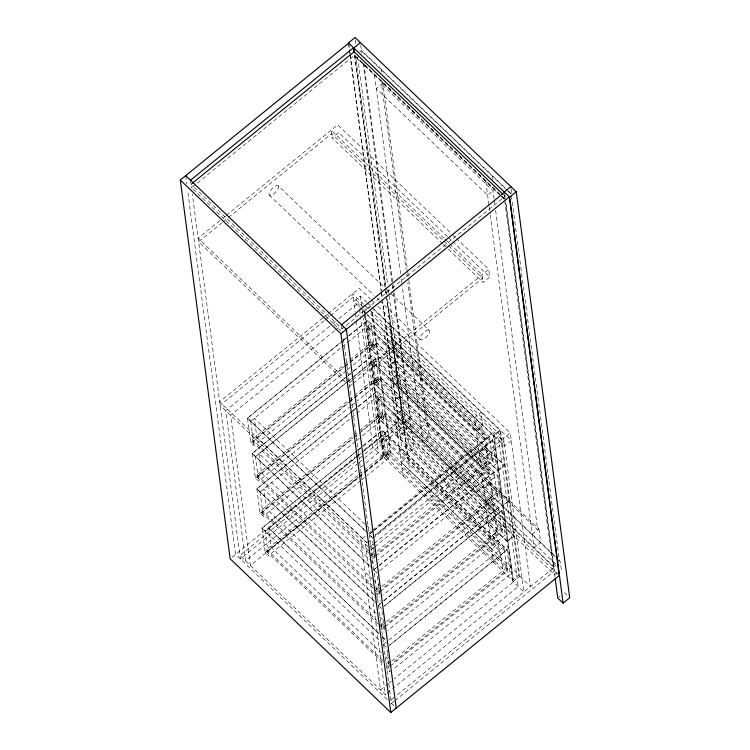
<?xml version="1.0" encoding="UTF-8"?>
<svg xmlns="http://www.w3.org/2000/svg" width="750" height="750" viewBox="0 0 750 750"><rect width="100%" height="100%" fill="white"/><g stroke="black" fill="none" stroke-linecap="round" stroke-linejoin="round"><path stroke-width="0.56" stroke-dasharray="3.75 2.81" d="M359.794 51.703L361.453 50.362L507.694 190.322M382.856 83.175L376.238 88.556L487.613 195.15L494.231 189.769L493.931 187.519M219.872 220.603L198.169 238.238L344.953 378.722M223.491 217.659L225.3 216.188M226.2 215.456L337.725 124.809L451.613 233.803M222.141 222.609L198.619 241.725L346.256 383.016M223.041 221.878L227.559 218.203M228.469 217.463L331.566 133.669L442.922 240.244M442.631 243.684L332.119 137.925L338.738 132.544L447.562 236.7M322.791 318L219.694 401.794L366.488 542.278M323.7 317.269L327.319 314.325M328.219 313.594L359.25 288.366L370.219 298.866M324.159 320.747L220.153 405.272L367.781 546.562M325.059 320.006L329.578 316.331M330.487 315.6L353.1 297.225L363.534 307.219L364.294 312.994M366.863 302.409L360.272 296.1L353.653 301.472L366.309 313.584M329.775 326.128L225.778 410.653L245.55 560.869L356.794 470.456M333.394 323.184L335.203 321.713M338.822 318.778L358.716 302.606L359.475 308.381M334.594 330.741L230.597 415.266L250.369 565.481L357.994 478.012M335.503 330L340.022 326.325M370.978 306.347L364.369 311.728L364.819 315.197M346.238 370.697L253.969 445.697L250.753 442.622L247.528 418.069L342.506 340.866M343.406 340.134L347.934 336.459M348.834 335.719L367.828 320.278L492.609 439.809L375.019 535.388M342.516 340.988L247.538 418.181L367.397 532.894M343.425 340.247L347.944 336.572M348.853 335.841L367.847 320.4M250.753 421.256L371.044 323.353L374.278 347.906L352.566 365.55M488.325 458.878L369.984 345.619L367.744 328.612L371.353 325.678L489.694 438.938L486.084 441.872L488.325 458.878L491.934 455.944M368.784 553.041L252.516 441.769L252.206 439.444L343.575 365.194M344.475 364.453L349.003 360.778M349.903 360.047L372.516 341.663L493.003 456.975L493.303 459.291L377.522 553.397M250.753 442.622L343.931 366.891M344.831 366.159L373.594 342.684M252.516 441.769L343.875 367.509M344.784 366.778L349.303 363.103M350.212 362.362L372.825 343.988L372.516 341.663M371.859 307.697L499.837 430.181L504.422 464.981L497.803 470.353L369.825 347.869L376.444 342.497L372.169 310.012M369.9 348.45L376.519 343.078L504.497 465.562L509.081 500.353L502.463 505.734L497.878 470.934L369.9 348.45L374.484 383.25L555.319 556.434M347.137 369.966L351.666 366.291M350.897 406.078L258.628 481.069L255.412 477.994L252.178 453.441L347.166 376.247M348.066 375.506L352.584 371.831M353.494 371.1L372.488 355.659L497.269 475.181M347.175 376.359L252.197 453.562L372.056 568.275M348.084 375.628L352.603 371.953M353.512 371.212L372.506 355.772M347.662 381.525L255.394 456.516L258.628 481.069M348.562 380.794L353.091 377.119M353.991 376.378L375.703 358.734L378.938 383.287L357.225 400.931M255.412 456.637L345.863 383.109M346.772 382.378L351.291 378.703M352.2 377.963L375.722 358.847M349.172 382.762L351.881 380.559M352.791 379.819L488.728 269.334L456.666 238.65M492.975 494.259L374.634 381L372.394 363.984L376.003 361.059L494.344 474.309L490.734 477.244L492.975 494.259L496.584 491.325M386.784 352.275L393.403 346.903L483.9 433.509L485.681 447.037L479.062 452.419L474.478 417.619L481.097 412.247L482.878 425.775L476.259 431.156L385.772 344.541L392.381 339.169L482.878 425.775M349.631 386.241L352.341 384.037M353.241 383.297L482.569 278.194L448.828 245.897M448.538 249.337L483.131 282.441L489.741 277.069L488.728 269.334M373.444 588.422L257.175 477.15L256.866 474.825L348.234 400.566M349.134 399.834L353.653 396.159M354.562 395.419L377.175 377.044L497.663 492.347L497.962 494.672L382.181 588.778M257.944 475.847L261.544 472.922L259.003 453.581L369.75 559.678M374.634 381L378.244 378.066M255.412 477.994L348.581 402.272M349.491 401.531L353.109 398.597M354.009 397.856L375.722 380.212L372.488 355.659M257.175 477.15L348.534 402.891M349.444 402.15L353.962 398.475M354.872 397.744L377.484 379.359L377.175 377.044M374.484 383.25L381.103 377.878L376.519 343.078M374.559 383.831L381.178 378.45L509.156 500.934L513.741 535.734L507.122 541.116L379.144 418.631L374.559 383.831L555.206 556.828M351.797 405.347L356.316 401.672M397.041 374.541L390.422 379.922L480.919 466.528L487.537 461.156L485.756 447.619L479.137 453L483.722 487.8L490.341 482.419L488.559 468.891L398.062 382.275L391.444 387.656M355.547 441.459L263.287 516.45L260.072 513.375L256.837 488.822L351.816 411.628M352.725 410.887L357.244 407.213M358.153 406.481L377.147 391.041L501.928 510.562L384.337 606.141M351.834 411.741L256.856 488.934L376.716 603.656M352.734 411.009L357.262 407.325M358.163 406.594L377.166 391.153M260.062 492.009L380.363 394.116L383.588 418.669L361.884 436.312M497.634 529.641L379.294 416.381L377.053 399.366L380.663 396.431L499.003 509.691L495.394 512.625L497.634 529.641L501.244 526.706M378.103 623.803L261.834 512.522L261.525 510.206L352.884 435.947M353.794 435.216L358.312 431.541M359.222 430.8L381.834 412.425L502.312 527.728L502.622 530.053L386.841 624.159M260.072 513.375L353.241 437.644M354.15 436.913L357.769 433.969M361.388 431.034L382.903 413.447M261.834 512.522L353.194 438.272M354.094 437.531L358.622 433.856M359.522 433.125L382.144 414.741L381.834 412.425M379.144 418.631L385.763 413.25L381.178 378.45M379.219 419.213L385.837 413.831L513.816 536.316L518.906 574.978L512.288 580.359L384.309 457.875L379.219 419.213L507.197 541.697L512.288 580.359M356.456 440.719L360.975 437.044M401.7 409.922L395.081 415.303L553.95 567.506L396.366 695.588M360.712 480.703L268.453 555.694L265.238 552.619L262.003 528.066L356.981 450.872M357.891 450.131L382.312 430.284L507.075 549.694L510.309 574.247L392.719 669.825M262.022 528.188L357 450.984M357.909 450.253L382.331 430.397L507.094 549.806L389.503 645.384M396.103 423.038L402.722 417.656L556.219 564.562M231.956 557.288L355.116 457.191M356.025 456.459L360.553 452.775M364.172 449.831L398.588 421.856L382.838 302.203M357.488 456.15L265.219 531.141L268.453 555.694M358.387 455.419L362.916 451.734M363.816 451.003L385.528 433.359L388.762 457.913L367.05 475.556M265.238 531.262L355.688 457.734M356.597 457.003L361.116 453.328M362.025 452.587L385.538 433.472M502.8 568.884L384.459 455.625L382.219 438.609L385.828 435.675L504.169 548.934L500.559 551.869L502.8 568.884L506.409 565.95M355.856 461.269L239.934 555.487L387.562 696.778M359.475 458.325L364.003 454.641M364.913 453.909L402.947 422.991M403.191 423.056L409.809 417.675M358.125 463.275L240.394 558.966L192.366 194.184M359.034 462.544L363.562 458.859M364.462 458.119L403.406 426.469L386.278 296.353M404.213 430.791L410.822 425.409M360.403 467.522L364.931 463.847M365.831 463.106L378.497 452.822L360.694 317.625M382.425 662.241L267 551.766L266.691 549.45L358.05 475.191M358.959 474.459L363.478 470.784M364.387 470.044L387 451.669L507.478 566.972L507.787 569.297L392.006 663.403M265.238 552.619L358.406 476.897M359.316 476.156L363.834 472.481M364.744 471.75L388.069 452.691M267 551.766L358.359 477.516M359.269 476.775L363.788 473.1M364.688 472.369L387.309 453.984L387 451.669M358.894 477.272L363.422 473.597M364.322 472.866L383.316 457.434L364.453 314.147M356.25 321.169L372.872 447.441L383.578 457.688L390.197 452.306L371.588 310.978M420.881 427.65L427.491 422.269M384.309 457.875L390.928 452.494L385.837 413.831M361.622 479.972L366.141 476.288M388.219 289.209L408.525 443.484L399.741 450.684L490.237 537.291L496.856 531.909L495.075 518.381L488.456 523.753L493.547 562.425L500.166 557.044L498.384 543.506L491.766 548.888L401.269 462.281L407.887 456.9M393.412 293.175L413.878 448.612L407.259 453.984L386.803 298.556M477.281 438.891L483.9 433.509M365.241 536.128L360.722 539.803L380.494 690.019L387.731 684.131M368.859 533.184L371.569 530.981M372.478 530.241L493.659 431.747L513.431 581.962L394.059 678.984M372.684 531.469L369.075 534.394L372.291 537.469M374.503 529.988L489.384 436.613L492.619 461.166L495.834 464.241L378.234 559.819M372.712 531.572L369.094 534.516L372.309 537.591M373.612 530.841L489.403 436.734M497.803 470.353L493.228 435.553L499.837 430.181M375 535.266L492.6 439.688L495.834 464.241M367.35 542.944L371.869 539.269M372.769 538.528L498.478 436.359L518.25 586.575L392.55 688.744M370.697 546.309L373.416 544.106M374.316 543.375L510.262 432.881L376.125 304.509M371.156 549.797L373.875 547.584M374.775 546.853L504.103 441.741L369.966 313.369M371.625 553.734L374.325 551.531M376.613 554.138L372.994 557.072L372.694 554.756L376.312 551.812M377.213 551.081L493.003 456.975M375.019 556.744L372.309 558.947L374.719 561.253M375.928 556.013L492.619 461.166M481.941 474.262L488.559 468.891M377.344 566.841L373.734 569.775L376.95 572.85M379.163 565.369L494.044 471.994L497.278 496.547L500.484 499.622L382.894 595.2M375.562 568.425L373.753 569.897L376.959 572.972M379.181 565.481L494.053 472.106M497.878 470.934L504.497 465.562M379.678 570.759L497.259 475.069L500.484 499.622M376.275 589.106L378.984 586.912M485.578 501.909L492.197 496.528L490.416 483L483.797 488.381L488.381 523.172L495 517.8L493.209 504.262L486.6 509.644M381.272 589.509L377.653 592.453L377.353 590.138L380.972 587.194M381.872 586.462L497.663 492.347M379.678 592.125L376.969 594.328L379.378 596.634M380.587 591.384L497.278 496.547M382.003 602.222L378.394 605.156L381.609 608.231M383.822 600.741L498.703 507.375L501.928 531.928L505.144 535.003L387.553 630.581M380.212 603.797L378.403 605.269L381.619 608.344M383.831 600.862L498.713 507.488M509.156 500.934L502.537 506.316L507.122 541.116M384.319 606.028L501.909 510.45L505.144 535.003M380.934 624.487L383.644 622.284M385.931 624.891L382.312 627.834L382.013 625.509L385.622 622.575M386.531 621.834L502.312 527.728M384.337 627.506L381.628 629.709L384.037 632.016M385.247 626.766L501.928 531.928M507.197 541.697L513.816 536.316M383.578 644.513L388.078 640.725M388.997 640.106L503.869 546.619L507.103 571.172L510.309 574.247M389.484 645.272L507.075 549.694M532.256 534.244L538.875 528.862L381.103 377.878M386.1 663.731L388.809 661.538M390.797 661.819L387.178 664.763L387.478 667.078L391.097 664.134M391.697 661.078L507.478 566.972M389.503 666.75L386.794 668.953L390 672.028L389.709 669.806M390.413 666.009L507.103 571.172M513.169 581.709L519.788 576.328L500.569 430.369L493.95 435.75L513.169 581.709L523.875 591.956L503.644 438.263L369.506 309.891M388.631 683.4L393.159 679.725M387.122 693.159L391.641 689.484M495.103 510.422L376.753 397.05L552.778 565.716L556.087 563.025M556.912 562.35L559.397 560.334L511.341 195.338M553.659 567.066L556.144 565.041M390.938 700.003L395.466 696.328M394.106 701.278L391.397 703.491L343.059 336.384M395.016 700.547L554.409 570.994L505.931 202.725M557.156 572.775L554.681 574.791L385.763 413.25M558.562 597.319L560.212 595.978M508.538 191.128L511.922 194.362L511.191 188.841M362.325 51.703L507.112 190.275M507.928 191.053L511.191 194.175M503.4 194.709L505.087 196.322L342.066 328.819L191.062 184.303M504.703 199.003L354.544 55.284L191.522 187.781L333.244 323.419M354.834 55.734L501.075 195.694M501.919 196.509L504.459 198.938M500.503 195.656L355.716 57.084L385.912 286.509M501.319 196.434L504.572 199.556M452.456 234.619L455.822 237.844M448.406 237.506L451.781 240.731M452.625 241.537L489.741 277.069M444.15 238.378L331.106 130.191L332.119 137.925M444.994 239.184L482.109 274.706L483.131 282.441M443.766 241.05L447.984 245.091M443.475 244.5L447.694 248.531M278.325 185.897A6.459 2.55 -46.3 0 1 272.934 194.475A6.459 2.55 -46.3 0 1 270.094 191.053A6.459 2.55 -46.3 0 1 278.325 185.897L384.619 287.625M385.463 288.431L389.681 292.472M390.525 293.278L429.328 330.422A6.459 2.55 -46.3 0 1 423.938 339A6.459 2.55 -46.3 0 1 421.097 335.578A6.459 2.55 -46.3 0 1 429.328 330.422M269.241 195.056L373.847 295.172M377.222 298.397L378.909 300.009M379.753 300.825L420.244 339.572M371.062 299.672L375.281 303.703M367.688 303.197L372.928 308.212M373.772 309.019L511.275 440.616L504.656 445.997L367.153 314.391M363.6 304.237L352.641 293.747L355.031 311.906M364.444 305.044L368.663 309.084M364.903 308.522L366.591 310.144M493.228 435.553L365.241 313.078L369.825 347.869M367.744 328.612L486.084 441.872M376.444 342.497L504.422 464.981M372.825 343.988L493.303 459.291M374.278 347.906L371.062 344.831L367.828 320.278M334.088 324.225L340.837 330.684M372.394 363.984L490.734 477.244M377.484 379.359L497.962 494.672M375.722 380.212L378.938 383.287M558.591 560.062L560.278 561.684L561.291 569.419L559.603 567.797M377.053 399.366L495.394 512.625M398.588 421.856L557.625 574.069M382.144 414.741L502.622 530.053M383.588 418.669L380.381 415.594L377.147 391.041M408.525 443.484L413.878 448.612M564.347 592.612L568.172 596.278M382.219 438.609L500.559 551.869M390.928 452.494L518.906 574.978M390.197 452.306L379.491 442.059L363.169 318.113M519.788 576.328L530.494 586.575L510.262 432.881M387.309 453.984L507.787 569.297M388.762 457.913L385.547 454.838L382.312 430.284M365.091 524.297L254.344 418.209L256.894 437.541L366.778 542.709M365.925 524.991L371.006 529.959M247.528 418.069L367.387 532.781M370.162 545.944L374.381 549.984M252.206 439.444L370.162 552.337M371.006 553.144L372.694 554.756M369.628 553.847L372.994 557.072M370.584 560.372L375.666 565.341M252.178 453.441L372.047 568.162M261.544 472.922L372.281 578.897M373.125 579.703L379.041 585.366M256.866 474.825L372.291 585.3M375.666 588.525L377.353 590.138M374.288 589.228L377.653 592.453M374.409 595.059L263.663 488.962L266.203 508.294L376.097 613.462M375.234 595.753L380.325 600.722M256.837 488.822L376.697 603.534M379.472 616.697L383.7 620.747M261.525 510.206L376.95 620.672M380.325 623.897L382.013 625.509M378.947 624.609L382.312 627.834M378.712 633.375L268.828 528.206L271.369 547.537L381.262 652.706M382.097 636.609L385.481 639.853M268.847 528.328L378.731 633.497M382.116 636.731L386.334 640.772M262.003 528.066L379.35 640.472M383.559 644.4L386.784 647.587L387.516 653.147M385.491 656.756L388.022 659.184M266.691 549.45L382.725 660.497M387.178 699.45L235.566 554.353L187.697 190.734M391.144 703.247L396.216 708.103M504.553 192.263L505.547 199.809M504.722 195.328L505.05 197.812M505.659 202.453L554.981 577.116M504.731 200.709L552.778 565.716M492.45 176.241L492.891 179.625M538.875 528.862L540.656 542.4L534.038 547.772L490.209 214.894M494.1 198.881L493.031 190.753L381.647 84.15L406.106 269.962M494.25 200.044L495.019 205.847M495.628 210.488L537.675 529.847L426.291 423.244L407.794 282.731M485.831 181.622L489.037 205.95M489.141 206.766L490.059 213.731M500.259 549.553L381.928 436.406M381.075 69.647L381.375 71.963M382.594 81.234L407.616 271.266M407.766 272.419L408.684 279.375M408.834 280.528L429.272 435.806L422.662 441.178L402.216 285.909M406.725 274.603L407.025 276.928M374.456 75.019L400.697 274.359M401.306 278.953L402.075 284.812M363.853 63.291L392.841 283.453M392.991 284.616L393.909 291.562M394.059 292.725L410.531 417.863L403.922 423.244L387.141 295.781M360.741 44.944L361.809 53.062M363.178 63.506L392.194 283.894M392.344 285.056L393.263 292.013M355.378 39.816L356.297 46.781M357.675 57.216L387.6 284.569M386.531 291.15L386.981 294.628M354.731 54.966L385.275 286.95M385.884 291.591L386.184 293.916M354.619 55.875L385.209 288.225M385.359 289.387L386.128 295.2M348.731 43.134L349.491 48.947M349.641 50.109L350.1 53.587M350.259 54.75L381.3 290.587M381.459 291.741L382.219 297.553M348.609 44.034L349.219 48.675M349.378 49.837L349.838 53.316M349.988 54.478L381.141 291.112M381.291 292.266L382.059 298.069M382.209 299.231L401.906 448.866M364.978 316.359L383.578 457.688M360.272 296.1L361.95 308.841M362.1 310.003L363.019 316.95M359.634 309.534L360.544 316.472M355.181 313.059L356.1 320.016M372.741 540.919L373.472 546.478M373.622 547.584L374.353 553.144M374.494 554.25L374.934 557.578M377.4 576.3L378.131 581.85M378.281 582.966L378.722 586.294M379.303 590.737L380.034 596.297M382.059 611.681L382.5 615.009M383.081 619.453L383.372 621.675M383.962 626.119L384.694 631.669M387.666 654.253L388.397 659.812M388.538 660.919L389.128 665.363M341.531 324.759L342.525 332.306M365.541 544.416L385.312 694.622M250.734 421.144L253.969 445.697M260.053 491.897L263.287 516.45M190.528 180.244L191.597 188.372M185.709 175.631L186.778 183.759M390.6 325.631L383.991 331.012L388.566 365.812L395.184 360.431L390.6 325.631M395.259 361.012L388.641 366.394L393.225 401.184L399.844 395.812L395.259 361.012M399.919 396.394L393.3 401.766L397.884 436.566L404.503 431.194L399.919 396.394M404.578 431.766L397.959 437.147L403.05 475.809L409.669 470.438L404.578 431.766M481.678 426.75L391.181 340.144L392.203 347.878L482.7 434.484L481.678 426.75M485.775 439.547L367.434 326.288L485.775 439.547M486.337 462.131L395.841 375.525L396.853 383.259L487.35 469.866L486.337 462.131M490.434 474.928L372.094 361.669L490.434 474.928M490.997 497.512L400.5 410.897L401.512 418.631L492.009 505.247L490.997 497.512M495.647 532.884L405.159 446.278L406.678 457.875L497.175 544.491L495.647 532.884"/><path stroke-width="1.12" d="M390.797 712.5L340.941 333.778L509.372 196.875L559.228 575.606L390.797 712.5L230.156 558.759L180.3 180.028L348.731 43.134M190.528 180.244L353.55 47.747L354.159 52.397M360.431 42.628L353.812 48L354.422 52.641M191.972 183.562L354.084 51.806L502.556 193.903M504.281 192.009L510.9 186.628M341.531 324.759L504.553 192.263M509.634 197.137L516.253 191.756L355.078 37.5L348.459 42.881L509.634 197.137L563.091 603.122L569.7 597.741L516.253 191.756M185.709 175.631L346.35 329.372L396.216 708.103M180.3 180.028L340.941 333.778M563.091 603.122L557.728 597.994L555.141 578.278"/></g></svg>
